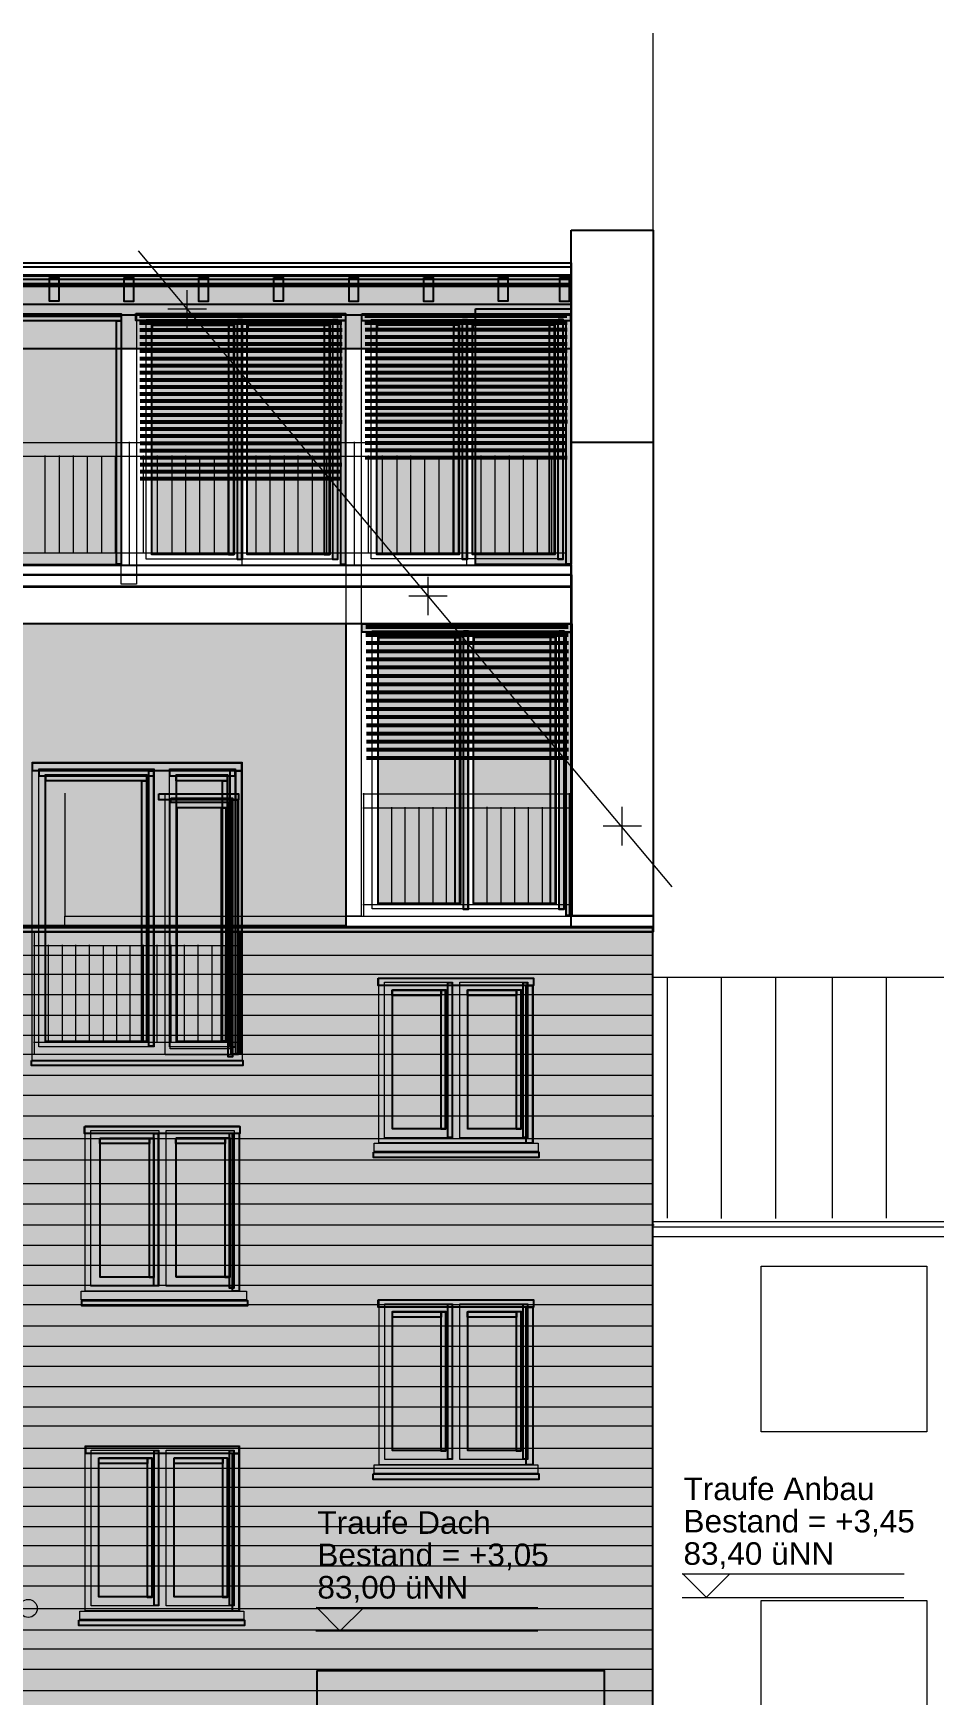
# Model space of a CAD drawing. Header units: millimetres. Extents: x 1 to 41669, y 1850 to 28527.
# Drawn here: x 18949 to 27059, y 11034 to 26002 of the extents above; entities that cross this region are included whole.
import ezdxf

# ---------------------------------------------------------------- set-up
doc = ezdxf.new("R2010")
doc.units = ezdxf.units.MM
doc.header["$LTSCALE"] = 50
for name, color, linetype in [('00_Wand_Bestand', 7, 'Continuous'), ('01_Daemmung_neu', 9, 'Continuous'), ('02_Grundstuecksgrenze', 8, 'Continuous'), ('05_Linien_stark', 7, 'Continuous'), ('06_Linien_fein', 3, 'Continuous'), ('07_Bemassung', 6, 'Continuous'), ('10_Text', 7, 'Continuous')]:
    doc.layers.add(name, color=color, linetype=linetype)
doc.styles.add('PLAN', font='arial.ttf')

msp = doc.modelspace()

# ---------------------------------------------------------------- hatches: boundary and pattern name
at = {"layer": '00_Wand_Bestand', "transparency": 33554500}
for points in [[(11787, 23817), (23792, 23817), (23792, 23558), (11787, 23558)], [(11791, 23823), (23792, 23823), (23792, 23160), (11791, 23160)], [(22932, 23519), (23792, 23519), (23792, 21217), (22932, 21217)]]:
    msp.add_hatch(color=7, dxfattribs=at).paths.add_polyline_path(points)
at = {"layer": '01_Daemmung_neu'}
msp.add_hatch(color=7, dxfattribs=at).paths.add_polyline_path([(11050, 17954), (24526, 17954), (24526, 8595), (11050, 8595)])
at = {"layer": '02_Grundstuecksgrenze', "transparency": 33554595}
msp.add_hatch(color=7, dxfattribs=at).paths.add_polyline_path([(11792, 23817), (23788, 23817), (23788, 23732), (11792, 23732)])
at = {"layer": '02_Grundstuecksgrenze', "transparency": 33554572}
for points in [[(17852, 23475), (19740, 23475), (19740, 23412), (17852, 23412)], [(19698, 23412), (19740, 23412), (19740, 21218), (19698, 21218)], [(19874, 23477), (21762, 23477), (21762, 23414), (19874, 23414)], [(20022, 23373), (20710, 23373), (20710, 23327), (20022, 23327)], [(20711, 23373), (20753, 23373), (20753, 21304), (20711, 21304)], [(20787, 23423), (20829, 23423), (20829, 21260), (20787, 21260)], [(20883, 23373), (21570, 23373), (21570, 23327), (20883, 23327)], [(21572, 23373), (21613, 23373), (21613, 21304), (21572, 21304)], [(21647, 23424), (21689, 23424), (21689, 21260), (21647, 21260)], [(21720, 23414), (21762, 23414), (21762, 21217), (21720, 21217)], [(21909, 23473), (23788, 23473), (23788, 23410), (21909, 23410)], [(22050, 23374), (22737, 23374), (22737, 23328), (22050, 23328)], [(22737, 23374), (22779, 23374), (22779, 21305), (22737, 21305)], [(22815, 23424), (22856, 23424), (22856, 21261), (22815, 21261)], [(22910, 23374), (23598, 23374), (23598, 23328), (22910, 23328)], [(23598, 23374), (23639, 23374), (23639, 21305), (23598, 21305)], [(23675, 23425), (23717, 23425), (23717, 21261), (23675, 21261)], [(23748, 23415), (23790, 23415), (23790, 21220), (23748, 21220)], [(21907, 20681), (23799, 20681), (23799, 20608), (21907, 20608)], [(22060, 20560), (22748, 20560), (22748, 20507), (22060, 20507)], [(22748, 20560), (22789, 20560), (22789, 18159), (22748, 18159)], [(22825, 20619), (22866, 20619), (22866, 18108), (22825, 18108)], [(22920, 20561), (23608, 20561), (23608, 20507), (22920, 20507)], [(23608, 20561), (23649, 20561), (23649, 18160), (23608, 18160)], [(23685, 20619), (23727, 20619), (23727, 18108), (23685, 18108)], [(23749, 20608), (23800, 20608), (23800, 18053), (23749, 18053)], [(18941, 19431), (20824, 19431), (20824, 19358), (18941, 19358)], [(19003, 19373), (20032, 19373), (20032, 19310), (19003, 19310)], [(19062, 19319), (19969, 19319), (19969, 19266), (19062, 19266)], [(19989, 19358), (20032, 19358), (20032, 16877), (19989, 16877)], [(20178, 19373), (20764, 19373), (20764, 19310), (20178, 19310)], [(20236, 19320), (20695, 19320), (20695, 19266), (20236, 19266)], [(20723, 19374), (20766, 19374), (20766, 16867), (20723, 16867)], [(20773, 19358), (20824, 19358), (20824, 16809), (20773, 16809)], [(19926, 19266), (19969, 19266), (19969, 16920), (19926, 16920)], [(20653, 19266), (20695, 19266), (20695, 16922), (20653, 16922)], [(20080, 19151), (20796, 19151), (20796, 19095), (20080, 19095)], [(20187, 19112), (20743, 19112), (20743, 19072), (20187, 19072)], [(20645, 19025), (20684, 19025), (20684, 16920), (20645, 16920)], [(20704, 19073), (20743, 19073), (20743, 16780), (20704, 16780)], [(20731, 19096), (20790, 19096), (20790, 16804), (20731, 16804)], [(11056, 17946), (24526, 17946), (24526, 17904), (11056, 17904)], [(22055, 17490), (23455, 17490), (23455, 17425), (22055, 17425)], [(22182, 17381), (22623, 17381), (22623, 17334), (22182, 17334)], [(22623, 17381), (22662, 17381), (22662, 16128), (22623, 16128)], [(22682, 17451), (22721, 17451), (22721, 16054), (22682, 16054)], [(22860, 17381), (23301, 17381), (23301, 17334), (22860, 17334)], [(23301, 17384), (23340, 17384), (23340, 16128), (23301, 16128)], [(23360, 17450), (23398, 17450), (23398, 16054), (23360, 16054)], [(23387, 17425), (23446, 17425), (23446, 16004), (23387, 16004)], [(18934, 16748), (20835, 16748), (20835, 16704), (18934, 16704)], [(19409, 16155), (20809, 16155), (20809, 16090), (19409, 16090)], [(19550, 16046), (19995, 16046), (19995, 15999), (19550, 15999)], [(19995, 16045), (20034, 16045), (20034, 14793), (19995, 14793)], [(20036, 16090), (20075, 16090), (20075, 14719), (20036, 14719)], [(20233, 16046), (20678, 16046), (20678, 15999), (20233, 15999)], [(20678, 16048), (20717, 16048), (20717, 14793), (20678, 14793)], [(20715, 16092), (20754, 16092), (20754, 14697), (20715, 14697)], [(20744, 16092), (20804, 16092), (20804, 14671), (20744, 14671)], [(22012, 15922), (23503, 15922), (23503, 15873), (22012, 15873)], [(19387, 14586), (20878, 14586), (20878, 14537), (19387, 14537)], [(22055, 14592), (23455, 14592), (23455, 14527), (22055, 14527)], [(22683, 14553), (22722, 14553), (22722, 13156), (22683, 13156)], [(23361, 14552), (23399, 14552), (23399, 13156), (23361, 13156)], [(23388, 14527), (23447, 14527), (23447, 13106), (23388, 13106)], [(22183, 14483), (22624, 14483), (22624, 14437), (22183, 14437)], [(22624, 14483), (22663, 14483), (22663, 13230), (22624, 13230)], [(22861, 14483), (23302, 14483), (23302, 14437), (22861, 14437)], [(23302, 14486), (23341, 14486), (23341, 13230), (23302, 13230)], [(19423, 13274), (20801, 13274), (20801, 13209), (19423, 13209)], [(20037, 13235), (20076, 13235), (20076, 11838), (20037, 11838)], [(20715, 13234), (20754, 13234), (20754, 11838), (20715, 11838)], [(20742, 13209), (20801, 13209), (20801, 11788), (20742, 11788)], [(19541, 13166), (19978, 13166), (19978, 13119), (19541, 13119)], [(19979, 13165), (20017, 13165), (20017, 11912), (19979, 11912)], [(20219, 13165), (20656, 13165), (20656, 13119), (20219, 13119)], [(20656, 13168), (20695, 13168), (20695, 11912), (20656, 11912)], [(22010, 13024), (23501, 13024), (23501, 12975), (22010, 12975)], [(19360, 11707), (20850, 11707), (20850, 11658), (19360, 11658)]]:
    msp.add_hatch(color=7, dxfattribs=at).paths.add_polyline_path(points)
at = {"layer": '02_Grundstuecksgrenze'}
for points in [[(17856, 23453), (19742, 23453), (19742, 21214), (17856, 21214)], [(17861, 20685), (21764, 20685), (21764, 17960), (17861, 17960)]]:
    msp.add_hatch(color=7, dxfattribs=at).paths.add_polyline_path(points)
at = {"layer": '02_Grundstuecksgrenze', "transparency": 33554590}
for points in [[(20017, 23376), (20758, 23376), (20758, 21306), (20017, 21306)], [(20876, 23379), (21619, 23379), (21619, 21306), (20876, 21306)], [(22044, 23377), (22786, 23377), (22786, 21307), (22044, 21307)], [(22904, 23380), (23646, 23380), (23646, 21307), (22904, 21307)], [(22054, 20564), (22796, 20564), (22796, 18161), (22054, 18161)], [(22914, 20568), (23656, 20568), (23656, 18162), (22914, 18162)], [(19059, 19320), (19969, 19320), (19969, 16920), (19059, 16920)], [(20238, 19322), (20697, 19322), (20697, 16920), (20238, 16920)], [(20244, 19027), (20684, 19027), (20684, 16917), (20244, 16917)], [(22184, 17385), (22660, 17385), (22660, 16132), (22184, 16132)], [(22863, 17386), (23340, 17386), (23340, 16133), (22863, 16133)], [(19552, 16049), (20033, 16049), (20033, 14797), (19552, 14797)], [(20237, 16051), (20718, 16051), (20718, 14798), (20237, 14798)], [(22185, 14487), (22661, 14487), (22661, 13234), (22185, 13234)], [(22864, 14488), (23341, 14488), (23341, 13236), (22864, 13236)], [(19539, 13169), (20016, 13169), (20016, 11916), (19539, 11916)], [(20219, 13170), (20695, 13170), (20695, 11917), (20219, 11917)]]:
    msp.add_hatch(color=7, dxfattribs=at).paths.add_polyline_path(points)

# ---------------------------------------------------------------- linework, layer by layer
at = {"layer": '00_Wand_Bestand'}
for points in [[(11787, 23817), (23792, 23817), (23792, 23558), (11787, 23558)], [(11791, 23823), (23792, 23823), (23792, 23160), (11791, 23160)], [(22932, 23519), (23792, 23519), (23792, 21217), (22932, 21217)]]:
    msp.add_lwpolyline(points, close=True, dxfattribs=at)
at = {"layer": '01_Daemmung_neu'}
msp.add_lwpolyline([(11050, 17954), (24526, 17954), (24526, 8595), (11050, 8595)], close=True, dxfattribs=at)
at = {"layer": '02_Grundstuecksgrenze'}
for points in [[(11792, 23817), (23788, 23817), (23788, 23732), (11792, 23732)], [(17852, 23475), (19740, 23475), (19740, 23412), (17852, 23412)], [(17856, 23453), (19742, 23453), (19742, 21214), (17856, 21214)], [(19698, 23412), (19740, 23412), (19740, 21218), (19698, 21218)], [(19874, 23477), (21762, 23477), (21762, 23414), (19874, 23414)], [(20017, 23376), (20758, 23376), (20758, 21306), (20017, 21306)], [(20022, 23373), (20710, 23373), (20710, 23327), (20022, 23327)], [(20711, 23373), (20753, 23373), (20753, 21304), (20711, 21304)], [(20787, 23423), (20829, 23423), (20829, 21260), (20787, 21260)], [(20876, 23379), (21619, 23379), (21619, 21306), (20876, 21306)], [(20883, 23373), (21570, 23373), (21570, 23327), (20883, 23327)], [(21572, 23373), (21613, 23373), (21613, 21304), (21572, 21304)], [(21647, 23424), (21689, 23424), (21689, 21260), (21647, 21260)], [(21720, 23414), (21762, 23414), (21762, 21217), (21720, 21217)], [(21909, 23473), (23788, 23473), (23788, 23410), (21909, 23410)], [(22044, 23377), (22786, 23377), (22786, 21307), (22044, 21307)], [(22050, 23374), (22737, 23374), (22737, 23328), (22050, 23328)], [(22737, 23374), (22779, 23374), (22779, 21305), (22737, 21305)], [(22815, 23424), (22856, 23424), (22856, 21261), (22815, 21261)], [(22904, 23380), (23646, 23380), (23646, 21307), (22904, 21307)], [(22910, 23374), (23598, 23374), (23598, 23328), (22910, 23328)], [(23598, 23374), (23639, 23374), (23639, 21305), (23598, 21305)], [(23675, 23425), (23717, 23425), (23717, 21261), (23675, 21261)], [(23748, 23415), (23790, 23415), (23790, 21220), (23748, 21220)], [(17861, 20685), (21764, 20685), (21764, 17960), (17861, 17960)], [(21907, 20681), (23799, 20681), (23799, 20608), (21907, 20608)], [(22054, 20564), (22796, 20564), (22796, 18161), (22054, 18161)], [(22060, 20560), (22748, 20560), (22748, 20507), (22060, 20507)], [(22748, 20560), (22789, 20560), (22789, 18159), (22748, 18159)], [(22825, 20619), (22866, 20619), (22866, 18108), (22825, 18108)], [(22914, 20568), (23656, 20568), (23656, 18162), (22914, 18162)], [(22920, 20561), (23608, 20561), (23608, 20507), (22920, 20507)], [(23608, 20561), (23649, 20561), (23649, 18160), (23608, 18160)], [(23685, 20619), (23727, 20619), (23727, 18108), (23685, 18108)], [(23749, 20608), (23800, 20608), (23800, 18053), (23749, 18053)], [(18941, 19431), (20824, 19431), (20824, 19358), (18941, 19358)], [(19003, 19373), (20032, 19373), (20032, 19310), (19003, 19310)], [(19059, 19320), (19969, 19320), (19969, 16920), (19059, 16920)], [(19062, 19319), (19969, 19319), (19969, 19266), (19062, 19266)], [(19989, 19358), (20032, 19358), (20032, 16877), (19989, 16877)], [(20178, 19373), (20764, 19373), (20764, 19310), (20178, 19310)], [(20236, 19320), (20695, 19320), (20695, 19266), (20236, 19266)], [(20238, 19322), (20697, 19322), (20697, 16920), (20238, 16920)], [(20723, 19374), (20766, 19374), (20766, 16867), (20723, 16867)], [(20773, 19358), (20824, 19358), (20824, 16809), (20773, 16809)], [(19926, 19266), (19969, 19266), (19969, 16920), (19926, 16920)], [(20653, 19266), (20695, 19266), (20695, 16922), (20653, 16922)], [(20080, 19151), (20796, 19151), (20796, 19095), (20080, 19095)], [(20187, 19112), (20743, 19112), (20743, 19072), (20187, 19072)], [(20244, 19027), (20684, 19027), (20684, 16917), (20244, 16917)], [(20645, 19025), (20684, 19025), (20684, 16920), (20645, 16920)], [(20704, 19073), (20743, 19073), (20743, 16780), (20704, 16780)], [(20731, 19096), (20790, 19096), (20790, 16804), (20731, 16804)], [(11056, 17946), (24526, 17946), (24526, 17904), (11056, 17904)], [(22055, 17490), (23455, 17490), (23455, 17425), (22055, 17425)], [(22182, 17381), (22623, 17381), (22623, 17334), (22182, 17334)], [(22184, 17385), (22660, 17385), (22660, 16132), (22184, 16132)], [(22623, 17381), (22662, 17381), (22662, 16128), (22623, 16128)], [(22682, 17451), (22721, 17451), (22721, 16054), (22682, 16054)], [(22860, 17381), (23301, 17381), (23301, 17334), (22860, 17334)], [(22863, 17386), (23340, 17386), (23340, 16133), (22863, 16133)], [(23301, 17384), (23340, 17384), (23340, 16128), (23301, 16128)], [(23360, 17450), (23398, 17450), (23398, 16054), (23360, 16054)], [(23387, 17425), (23446, 17425), (23446, 16004), (23387, 16004)], [(18934, 16748), (20835, 16748), (20835, 16704), (18934, 16704)], [(19409, 16155), (20809, 16155), (20809, 16090), (19409, 16090)], [(19550, 16046), (19995, 16046), (19995, 15999), (19550, 15999)], [(19552, 16049), (20033, 16049), (20033, 14797), (19552, 14797)], [(19995, 16045), (20034, 16045), (20034, 14793), (19995, 14793)], [(20036, 16090), (20075, 16090), (20075, 14719), (20036, 14719)], [(20233, 16046), (20678, 16046), (20678, 15999), (20233, 15999)], [(20237, 16051), (20718, 16051), (20718, 14798), (20237, 14798)], [(20678, 16048), (20717, 16048), (20717, 14793), (20678, 14793)], [(20715, 16092), (20754, 16092), (20754, 14697), (20715, 14697)], [(20744, 16092), (20804, 16092), (20804, 14671), (20744, 14671)], [(22012, 15922), (23503, 15922), (23503, 15873), (22012, 15873)], [(19387, 14586), (20878, 14586), (20878, 14537), (19387, 14537)], [(22055, 14592), (23455, 14592), (23455, 14527), (22055, 14527)], [(22683, 14553), (22722, 14553), (22722, 13156), (22683, 13156)], [(23361, 14552), (23399, 14552), (23399, 13156), (23361, 13156)], [(23388, 14527), (23447, 14527), (23447, 13106), (23388, 13106)], [(22183, 14483), (22624, 14483), (22624, 14437), (22183, 14437)], [(22185, 14487), (22661, 14487), (22661, 13234), (22185, 13234)], [(22624, 14483), (22663, 14483), (22663, 13230), (22624, 13230)], [(22861, 14483), (23302, 14483), (23302, 14437), (22861, 14437)], [(22864, 14488), (23341, 14488), (23341, 13236), (22864, 13236)], [(23302, 14486), (23341, 14486), (23341, 13230), (23302, 13230)], [(19423, 13274), (20801, 13274), (20801, 13209), (19423, 13209)], [(20037, 13235), (20076, 13235), (20076, 11838), (20037, 11838)], [(20715, 13234), (20754, 13234), (20754, 11838), (20715, 11838)], [(20742, 13209), (20801, 13209), (20801, 11788), (20742, 11788)], [(19539, 13169), (20016, 13169), (20016, 11916), (19539, 11916)], [(19541, 13166), (19978, 13166), (19978, 13119), (19541, 13119)], [(19979, 13165), (20017, 13165), (20017, 11912), (19979, 11912)], [(20219, 13170), (20695, 13170), (20695, 11917), (20219, 11917)], [(20219, 13165), (20656, 13165), (20656, 13119), (20219, 13119)], [(20656, 13168), (20695, 13168), (20695, 11912), (20656, 11912)], [(22010, 13024), (23501, 13024), (23501, 12975), (22010, 12975)], [(19360, 11707), (20850, 11707), (20850, 11658), (19360, 11658)]]:
    msp.add_lwpolyline(points, close=True, dxfattribs=at)
at = {"layer": '05_Linien_stark', "lineweight": 15}
for p, q in [((24532, 4399), (24532, 26002)), ((11825, 22315), (23755, 22315)), ((19813, 22322), (19813, 21216)), ((20826, 22322), (20826, 21216)), ((21839, 22322), (21839, 21216)), ((22852, 22322), (22852, 21216)), ((23748, 22322), (23748, 21215)), ((11824, 22191), (23753, 22191)), ((19052, 22198), (19052, 21317)), ((19182, 22197), (19182, 21315)), ((19307, 22197), (19307, 21315)), ((19433, 22196), (19433, 21315)), ((19564, 22195), (19564, 21314)), ((19688, 22195), (19688, 21314)), ((19939, 22197), (19939, 21316)), ((20066, 22198), (20066, 21317)), ((20196, 22197), (20196, 21315)), ((20320, 22197), (20320, 21315)), ((20447, 22196), (20447, 21315)), ((20577, 22195), (20577, 21314)), ((20702, 22195), (20702, 21314)), ((20953, 22197), (20953, 21316)), ((21079, 22198), (21079, 21317)), ((21209, 22197), (21209, 21316)), ((21333, 22197), (21333, 21316)), ((21460, 22197), (21460, 21315)), ((21591, 22196), (21591, 21314)), ((21715, 22195), (21715, 21314)), ((21965, 22197), (21965, 21316)), ((22092, 22198), (22092, 21317)), ((22222, 22197), (22222, 21315)), ((22346, 22197), (22346, 21315)), ((22473, 22196), (22473, 21315)), ((22603, 22195), (22603, 21314)), ((22727, 22195), (22727, 21314)), ((22979, 22197), (22979, 21316)), ((23105, 22198), (23105, 21317)), ((23236, 22197), (23236, 21315)), ((23360, 22197), (23360, 21315)), ((23487, 22196), (23487, 21315)), ((23617, 22195), (23617, 21314)), ((11825, 21320), (23754, 21320)), ((19233, 19157), (19233, 18051)), ((21917, 19149), (23782, 19149)), ((21917, 19025), (23781, 19025)), ((21923, 19156), (21923, 18049)), ((22049, 19032), (22049, 18151)), ((22175, 19031), (22175, 18149)), ((22296, 19031), (22296, 18149)), ((22420, 19030), (22420, 18149)), ((22547, 19029), (22547, 18148)), ((22667, 19029), (22667, 18148)), ((22788, 19027), (22788, 18152)), ((22911, 19031), (22911, 18149)), ((23034, 19032), (23034, 18150)), ((23161, 19031), (23161, 18149)), ((23282, 19030), (23282, 18149)), ((23405, 19030), (23405, 18149)), ((23532, 19029), (23532, 18148)), ((23653, 19029), (23653, 18148)), ((23775, 19156), (23775, 18051)), ((21917, 18154), (23781, 18154)), ((18952, 17908), (20816, 17908)), ((18958, 17915), (18958, 16808)), ((20810, 17915), (20810, 16808)), ((18951, 17784), (20816, 17784)), ((19083, 17791), (19083, 16909)), ((19209, 17790), (19209, 16908)), ((19330, 17790), (19330, 16908)), ((19452, 17789), (19452, 16908)), ((19578, 17788), (19578, 16907)), ((19698, 17788), (19698, 16907)), ((19818, 17785), (19818, 16911)), ((19940, 17790), (19940, 16908)), ((20063, 17791), (20063, 16909)), ((20189, 17789), (20189, 16908)), ((20309, 17789), (20309, 16908)), ((20431, 17789), (20431, 16908)), ((20557, 17788), (20557, 16907)), ((20677, 17788), (20677, 16906)), ((18951, 16913), (20816, 16913)), ((24792, 12125), (26791, 12125)), ((25011, 11912), (24797, 12126)), ((25011, 11914), (25219, 12122)), ((24792, 11912), (26790, 11912)), ((21496, 11821), (23494, 11821)), ((21714, 11608), (21501, 11822)), ((21714, 11610), (21923, 11818)), ((21495, 11609), (23494, 11609))]:
    msp.add_line(p, q, dxfattribs=at)
at = {"layer": '05_Linien_stark', "lineweight": 53}
for p, q in [((21727, 23453), (19906, 23453)), ((21728, 23389), (19906, 23389)), ((23755, 23454), (21934, 23454)), ((23756, 23390), (21934, 23390)), ((21730, 23328), (19910, 23328)), ((21730, 23264), (19910, 23264)), ((21730, 23200), (19910, 23200)), ((23758, 23329), (21938, 23329)), ((23758, 23265), (21938, 23265)), ((23758, 23201), (21938, 23201)), ((21730, 23137), (19910, 23137)), ((21730, 23070), (19910, 23070)), ((23758, 23138), (21938, 23138)), ((23758, 23071), (21938, 23071)), ((21730, 23006), (19910, 23006)), ((21730, 22943), (19910, 22943)), ((23757, 22944), (21937, 22944)), ((23758, 23007), (21938, 23007)), ((21730, 22878), (19910, 22878)), ((21730, 22815), (19910, 22815)), ((21730, 22752), (19910, 22752)), ((23757, 22879), (21938, 22879)), ((23758, 22816), (21938, 22816)), ((23758, 22753), (21938, 22753)), ((21731, 22688), (19911, 22688)), ((21731, 22624), (19911, 22624)), ((23759, 22689), (21939, 22689)), ((23759, 22625), (21939, 22625)), ((21731, 22562), (19911, 22562)), ((21731, 22499), (19911, 22499)), ((23758, 22563), (21939, 22563)), ((23759, 22500), (21939, 22500)), ((21723, 22435), (19911, 22435)), ((21723, 22371), (19911, 22371)), ((21725, 22306), (19912, 22306)), ((23751, 22436), (21939, 22436)), ((23751, 22372), (21939, 22372)), ((23753, 22308), (21939, 22308)), ((21726, 22241), (19910, 22241)), ((21726, 22177), (19911, 22177)), ((23755, 22242), (21938, 22242)), ((23758, 22178), (21939, 22178)), ((21727, 22114), (19911, 22114)), ((21723, 22051), (19911, 22051)), ((21725, 21987), (19911, 21987)), ((23765, 20653), (21944, 20653)), ((23766, 20580), (21944, 20580)), ((23768, 20508), (21948, 20508)), ((23768, 20434), (21948, 20434)), ((23768, 20360), (21948, 20360)), ((23768, 20287), (21948, 20287)), ((23768, 20209), (21948, 20209)), ((23768, 20135), (21948, 20135)), ((23767, 20062), (21948, 20062)), ((23767, 19987), (21948, 19987)), ((23768, 19913), (21948, 19913)), ((23768, 19840), (21948, 19840)), ((23769, 19766), (21949, 19766)), ((23769, 19692), (21949, 19692)), ((23769, 19619), (21949, 19619)), ((23769, 19546), (21949, 19546)), ((23769, 19472), (21949, 19472))]:
    msp.add_line(p, q, dxfattribs=at)
at = {"layer": '05_Linien_stark', "lineweight": 25}
for points in [[(23794, 24229), (24532, 24229), (24532, 18050), (23794, 18050)], [(11785, 23933), (23794, 23933), (23794, 23822), (11785, 23822)], [(11785, 23897), (23793, 23897), (23793, 23745), (11785, 23745)], [(19096, 23802), (19180, 23802), (19180, 23587), (19096, 23587)], [(19769, 23802), (19852, 23802), (19852, 23586), (19769, 23586)], [(20441, 23802), (20525, 23802), (20525, 23586), (20441, 23586)], [(21115, 23802), (21199, 23802), (21199, 23587), (21115, 23587)], [(21793, 23802), (21876, 23802), (21876, 23586), (21793, 23586)], [(22466, 23802), (22550, 23802), (22550, 23586), (22466, 23586)], [(23140, 23802), (23224, 23802), (23224, 23587), (23140, 23587)], [(23691, 23801), (23774, 23801), (23774, 23586), (23691, 23586)], [(11786, 23787), (23794, 23787), (23794, 23744), (11786, 23744)], [(11787, 23723), (23794, 23723), (23794, 23461), (11787, 23461)], [(23794, 22317), (24532, 22317), (24532, 17953), (23794, 17953)], [(11786, 21210), (23794, 21210), (23794, 21122), (11786, 21122)], [(11787, 21122), (23795, 21122), (23795, 21017), (11787, 21017)], [(11785, 21016), (23795, 21016), (23795, 20681), (11785, 20681)], [(11048, 17954), (24531, 17954), (24531, 17906), (11048, 17906)], [(11049, 17954), (24532, 17954), (24532, 17906), (11049, 17906)], [(21506, 11252), (24089, 11252), (24089, 8615), (21506, 8615)]]:
    msp.add_lwpolyline(points, close=True, dxfattribs=at)
at = {"layer": '05_Linien_stark', "lineweight": 20}
for points in [[(19742, 23463), (19878, 23463), (19878, 21038), (19742, 21038)], [(19965, 23422), (20826, 23422), (20826, 21265), (19965, 21265)], [(20015, 23377), (20759, 23377), (20759, 21303), (20015, 21303)], [(20825, 23422), (21686, 23422), (21686, 21265), (20825, 21265)], [(20875, 23377), (21619, 23377), (21619, 21304), (20875, 21304)], [(21767, 23462), (21903, 23462), (21903, 18048), (21767, 18048)], [(21992, 23423), (22854, 23423), (22854, 21266), (21992, 21266)], [(22043, 23378), (22786, 23378), (22786, 21304), (22043, 21304)], [(22852, 23423), (23714, 23423), (23714, 21266), (22852, 21266)], [(22903, 23378), (23647, 23378), (23647, 21305), (22903, 21305)], [(22002, 20618), (22864, 20618), (22864, 18113), (22002, 18113)], [(22053, 20566), (22797, 20566), (22797, 18158), (22053, 18158)], [(22863, 20619), (23724, 20619), (23724, 18113), (22863, 18113)], [(22913, 20567), (23657, 20567), (23657, 18158), (22913, 18158)], [(18940, 19436), (20829, 19436), (20829, 16803), (18940, 16803)], [(18999, 19377), (20037, 19377), (20037, 16871), (18999, 16871)], [(19057, 19325), (19974, 19325), (19974, 16917), (19057, 16917)], [(20177, 19377), (20770, 19377), (20770, 16872), (20177, 16872)], [(20236, 19325), (20701, 19325), (20701, 16917), (20236, 16917)], [(20136, 19150), (20796, 19150), (20796, 16799), (20136, 16799)], [(20183, 19107), (20747, 19107), (20747, 16853), (20183, 16853)], [(20237, 19031), (20689, 19031), (20689, 16914), (20237, 16914)], [(19234, 18047), (24534, 18047), (24534, 17952), (19234, 17952)], [(22062, 17494), (23451, 17494), (23451, 16005), (22062, 16005)], [(22113, 17453), (22725, 17453), (22725, 16051), (22113, 16051)], [(22184, 17387), (22667, 17387), (22667, 16129), (22184, 16129)], [(22791, 17453), (23402, 17453), (23402, 16051), (22791, 16051)], [(22861, 17387), (23345, 17387), (23345, 16129), (22861, 16129)], [(18938, 16804), (20830, 16804), (20830, 16749), (18938, 16749)], [(19416, 16159), (20806, 16159), (20806, 14670), (19416, 14670)], [(19468, 16118), (20079, 16118), (20079, 14715), (19468, 14715)], [(19552, 16051), (20039, 16051), (20039, 14794), (19552, 14794)], [(20145, 16118), (20757, 16118), (20757, 14715), (20145, 14715)], [(20235, 16051), (20723, 16051), (20723, 14794), (20235, 14794)], [(22020, 16004), (23497, 16004), (23497, 15928), (22020, 15928)], [(25504, 14895), (26997, 14895), (26997, 13403), (25504, 13403)], [(19379, 14669), (20868, 14669), (20868, 14593), (19379, 14593)], [(22063, 14596), (23452, 14596), (23452, 13107), (22063, 13107)], [(22114, 14555), (22726, 14555), (22726, 13153), (22114, 13153)], [(22792, 14555), (23403, 14555), (23403, 13153), (22792, 13153)], [(22185, 14489), (22668, 14489), (22668, 13231), (22185, 13231)], [(22862, 14489), (23346, 14489), (23346, 13231), (22862, 13231)], [(19417, 13278), (20806, 13278), (20806, 11789), (19417, 11789)], [(19469, 13237), (20080, 13237), (20080, 11834), (19469, 11834)], [(20146, 13237), (20758, 13237), (20758, 11834), (20146, 11834)], [(19539, 13170), (20023, 13170), (20023, 11913), (19539, 11913)], [(20217, 13170), (20700, 13170), (20700, 11913), (20217, 11913)], [(22018, 13105), (23494, 13105), (23494, 13029), (22018, 13029)], [(25504, 11885), (26997, 11885), (26997, 10393), (25504, 10393)], [(19367, 11788), (20844, 11788), (20844, 11712), (19367, 11712)]]:
    msp.add_lwpolyline(points, close=True, dxfattribs=at)
at = {"layer": '06_Linien_fein', "lineweight": 9}
for p, q in [((24704, 18313), (19898, 24041)), ((24530, 17693), (11046, 17693)), ((24530, 17522), (11046, 17522)), ((27519, 17496), (24536, 17496)), ((24662, 15327), (24662, 17493)), ((25147, 15326), (25147, 17495)), ((25636, 15326), (25636, 17496)), ((26147, 15329), (26147, 17495)), ((26632, 15328), (26632, 17496)), ((24529, 17340), (11046, 17340)), ((24530, 17154), (11046, 17154)), ((24530, 16972), (11046, 16972)), ((24529, 16801), (11046, 16801)), ((24535, 16613), (11051, 16613)), ((24535, 16432), (11052, 16432)), ((24537, 16247), (11054, 16247)), ((24530, 16043), (11046, 16043)), ((24535, 15849), (11051, 15849)), ((24531, 15638), (11048, 15638)), ((24530, 15454), (11046, 15454)), ((27518, 15295), (24524, 15295)), ((24542, 15266), (11058, 15266)), ((27516, 15246), (24524, 15246)), ((27522, 15160), (24527, 15160)), ((24532, 15082), (11048, 15082)), ((24530, 14901), (11046, 14901)), ((24530, 14720), (11047, 14720)), ((24530, 14548), (11046, 14548)), ((24530, 14354), (11046, 14354)), ((24530, 14172), (11046, 14172)), ((24529, 13993), (11046, 13993)), ((24530, 13807), (11046, 13807)), ((24530, 13626), (11046, 13626)), ((24529, 13454), (11046, 13454)), ((24530, 13254), (11046, 13254)), ((24530, 13072), (11046, 13072)), ((24529, 12901), (11046, 12901)), ((24528, 12729), (11045, 12729)), ((24529, 12547), (11045, 12547)), ((24528, 12376), (11045, 12376)), ((24535, 12193), (11051, 12193)), ((24535, 12012), (11051, 12012)), ((24533, 11616), (11049, 11616)), ((24534, 11445), (11050, 11445)), ((24533, 11263), (11049, 11263)), ((24529, 11070), (11046, 11070))]:
    msp.add_line(p, q, dxfattribs=at)
at = {"layer": '06_Linien_fein', "lineweight": 5}
for p, q in [((20335, 23343), (20335, 23688)), ((20508, 23516), (20162, 23516)), ((22504, 20759), (22504, 21105)), ((22677, 20932), (22332, 20932)), ((24254, 18686), (24254, 19032)), ((24426, 18859), (24081, 18859))]:
    msp.add_line(p, q, dxfattribs=at)
at = {"layer": '06_Linien_fein', "lineweight": 9}
msp.add_lwpolyline([(24534, 11809), (17793, 11807), (11051, 11809)], dxfattribs=at)
at = {"layer": '07_Bemassung', "lineweight": 15}
msp.add_circle((18904, 11812), 80.9, dxfattribs=at)

# ---------------------------------------------------------------- texts
at = {"layer": '10_Text', "style": 'PLAN'}
for s, p in [('Traufe Anbau', (24805, 12788)), ('Traufe Dach', (21508, 12484)), ('Bestand = +3,45', (24805, 12497)), ('Bestand = +3,05', (21508, 12193)), ('83,40 üNN', (24805, 12205)), ('83,00 üNN', (21508, 11901))]:
    msp.add_text(s, height=203.2, dxfattribs=at).set_placement(p)

doc.saveas('drawing.dxf')
